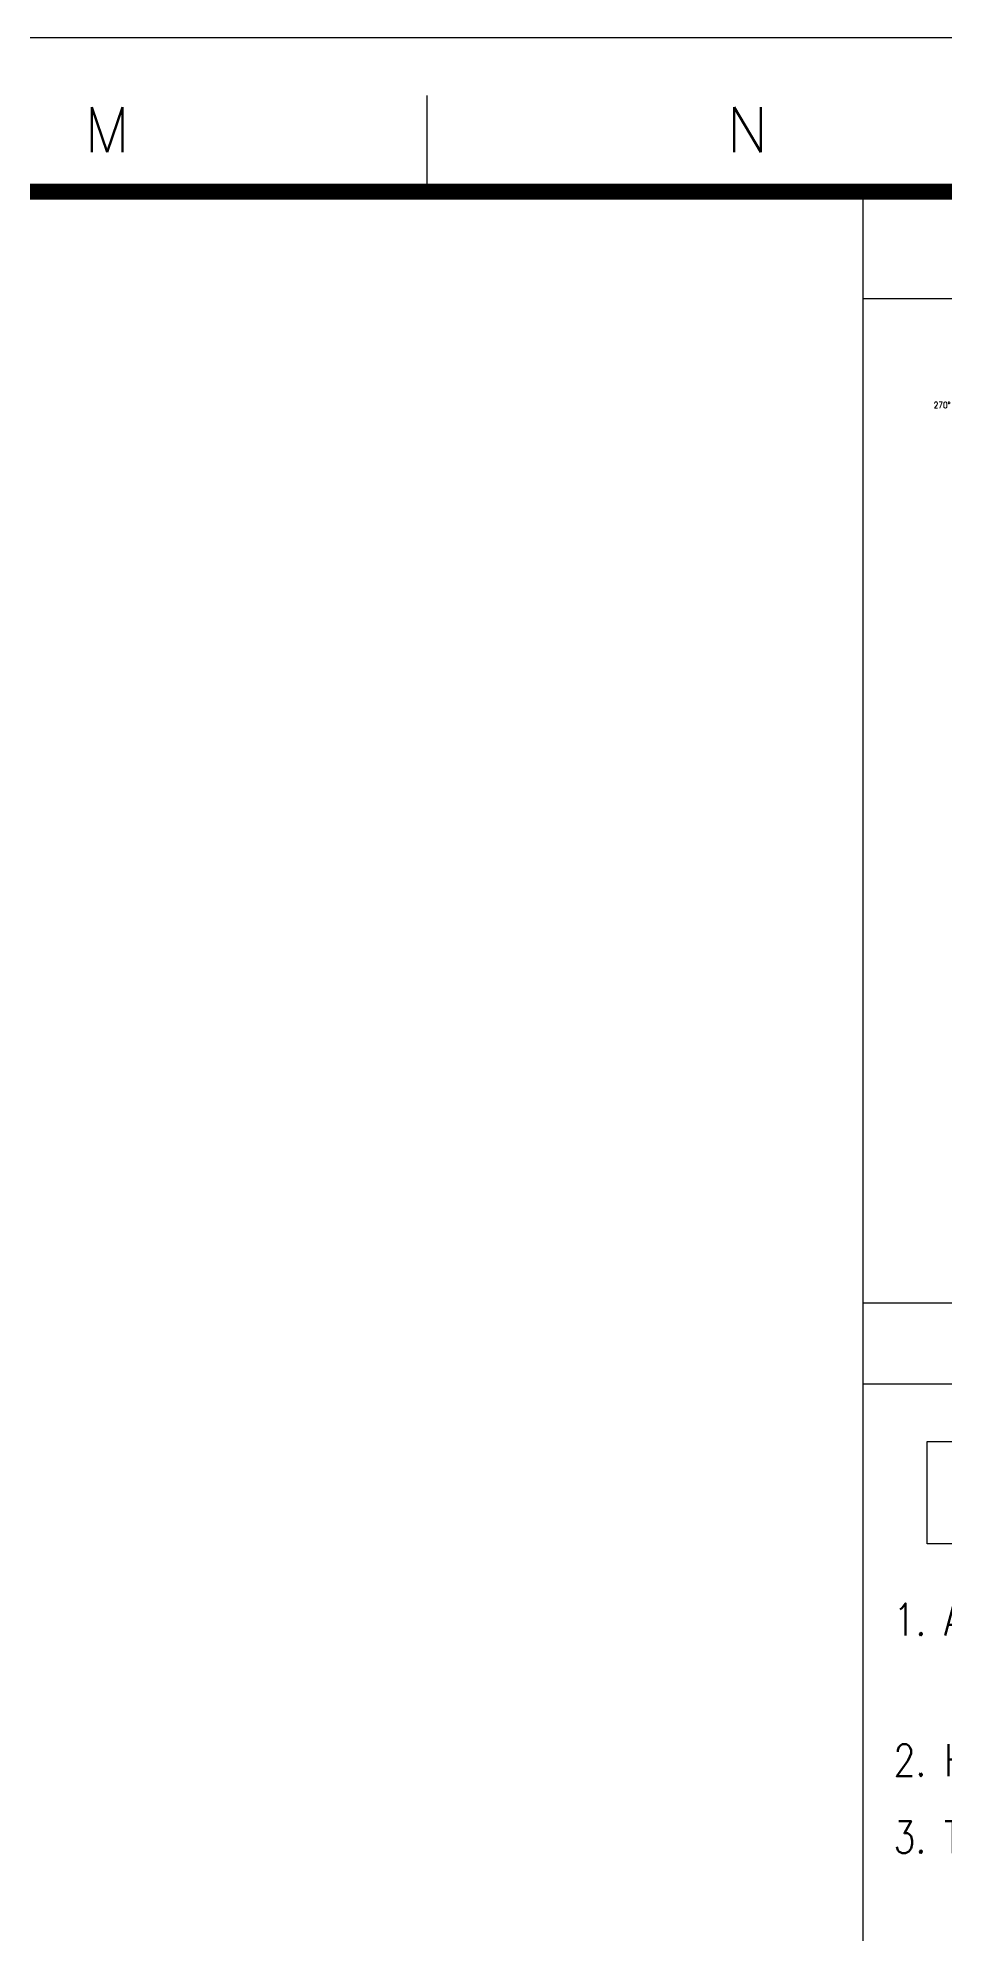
# Model space of a CAD drawing. Extents: x 56360 to 98410, y 15090 to 44790.
# Drawn here: x 87865 to 91402, y 37389 to 44790 of the extents above; entities that cross this region are included whole.
import ezdxf
from ezdxf.enums import TextEntityAlignment as Align

# ---------------------------------------------------------------- set-up
doc = ezdxf.new("R2010")
doc.units = 0
doc.header["$LTSCALE"] = 50
doc.layers.add('BORDER', color=7, linetype='Continuous')
doc.styles.add('ROMANS', font='romans.shx', dxfattribs={"width": 0.8, "bigfont": 'ghs.shx'})
doc.styles.add('SIMP', font='SIMPLEX', dxfattribs={"width": 0.9})
doc.styles.add('SIMPLEX', font='SIMPLEX8.SHX')

# ---------------------------------------------------------------- blocks, each defined once
blk = doc.blocks.new('Border_230703')
at = {"layer": 'BORDER'}
for p, q in [((13210, 11640), (13210, 11790)), ((13890.4, 240), (13890.4, 11640))]:
    blk.add_line(p, q, dxfattribs=at)
at = {"layer": 'BORDER', "color": 7}
for p, q in [((13890.4, 11472.9), (16609.7, 11472.9)), ((13890.4, 9904.4), (16609.7, 9904.4)), ((13890.4, 9777.7), (16609.7, 9777.7))]:
    blk.add_line(p, q, dxfattribs=at)
at = {"layer": 'BORDER'}
blk.add_lwpolyline([(0, 0), (16820, 0), (16820, 11880), (0, 11880)], close=True, dxfattribs=at)
at = {"layer": 'BORDER', "color": 30, "const_width": 25}
blk.add_lwpolyline([(16610, 240), (210, 240), (210, 11640), (16610, 11640)], close=True, dxfattribs=at)
at = {"layer": 'BORDER', "style": 'SIMPLEX'}
for s, p in [('M', (12710, 11736.6)), ('N', (13710, 11736.6))]:
    blk.add_text(s, height=70, dxfattribs=at).set_placement(p, align=Align.MIDDLE)
blk = doc.blocks.new('PN')
at = {"layer": 'BORDER', "color": 0, "linetype": 'Continuous'}
for p, q in [((32.53, -19.06), (28.31, -43.68)), ((32.53, -19.06), (36.75, -43.68)), ((32.53, -19.06), (32.53, -48.44)), ((19.86, -31.73), (45.2, -31.73)), ((28.31, -43.68), (32.53, -40.64)), ((36.75, -43.68), (32.53, -40.64)), ((33.62, -48.44), (31.42, -48.44)), ((31.42, -48.44), (32.53, -51.3)), ((32.53, -51.3), (33.62, -48.44))]:
    blk.add_line(p, q, dxfattribs=at)
blk.add_circle((32.53, -31.73), 12.67, dxfattribs=at)
blk.add_solid([(28.31, -43.68), (32.53, -40.64), (32.53, -19.06)], dxfattribs=at)
at = {"layer": 'BORDER', "color": 0, "linetype": 'Continuous', "style": 'SIMP', "width": 0.85}
for s, p in [('PN', (33.32, -13.76)), ('0%%D', (32.98, -18.52)), ('270%%D', (14.96, -33.34)), ('90%%D', (49.5, -33.34)), ('180%%D', (32.53, -47.52))]:
    blk.add_text(s, height=2, dxfattribs=at).set_placement(p, align=Align.CENTER)
at = {"layer": 'BORDER', "color": 0, "linetype": 'Continuous', "style": 'ROMANS', "width": 0.8}
for s, p in [('PREVAILING', (23.27, -54.49)), ('WIND', (28.99, -58.82))]:
    blk.add_text(s, height=2.5, dxfattribs=at).set_placement(p)

msp = doc.modelspace()

# ---------------------------------------------------------------- linework, layer by layer
at = {"layer": 'BORDER', "color": 7}
msp.add_lwpolyline([(91336.1, 39308.5), (94296.9, 39308.5), (94296.9, 38909.8), (91336.1, 38909.8)], close=True, dxfattribs=at)

# ---------------------------------------------------------------- block references
at = {"xscale": 2.5, "yscale": 2.5, "zscale": 2.5}
msp.add_blockref('Border_230703', (56360, 15090), dxfattribs=at)
at = {"color": 0, "xscale": 12.5, "yscale": 12.5, "zscale": 12.5}
msp.add_blockref('PN', (91207.5, 43760.6), dxfattribs=at)

# ---------------------------------------------------------------- texts
at = {"layer": 'BORDER', "color": 7, "style": 'ROMANS', "width": 0.8}
for s, p in [('1. ALL DIMENSIONS ARE IN MILLIMETER EXCEPT COORDINATES AND ELEVATIONS', (91204.8, 38552)), ('2. HIGH POINT OF PAVING (H.P.P) = EL.+0.000m = M.S.L(NGVD) +40.281m', (91204.8, 38002)), ('3. THE MIN. COMPRESSIVE STRENGTH (CYLINDER BASED) OF CONCRETE', (91204.8, 37702))]:
    msp.add_text(s, height=125, dxfattribs=at).set_placement(p)

doc.saveas('drawing.dxf')
